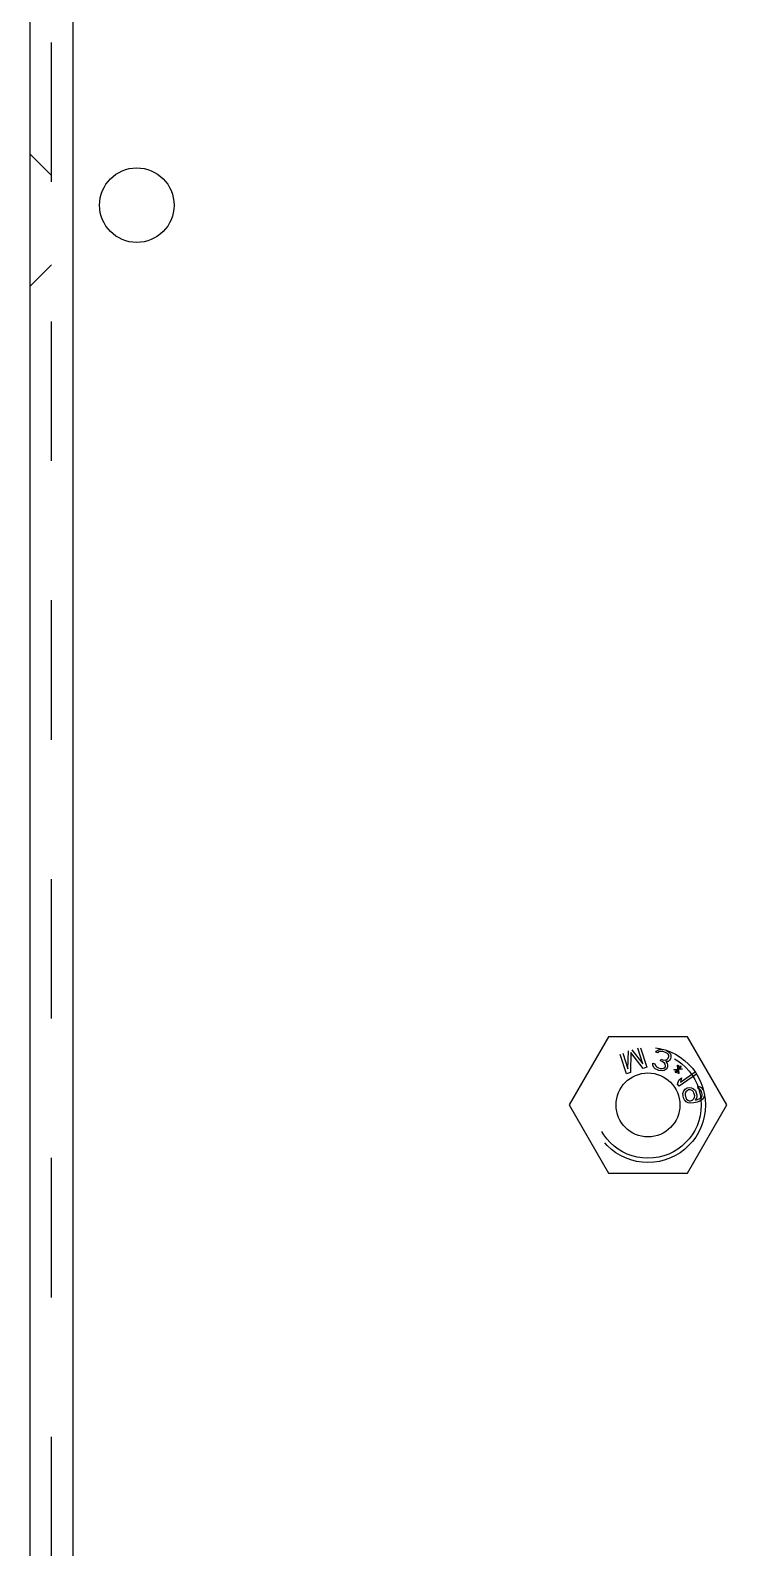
# Model space of a CAD drawing. Header units: millimetres. Extents: x 0 to 1189, y 25 to 866.
# Drawn here: x 699.5 to 732.2, y 412.2 to 483.4 of the extents above; entities that cross this region are included whole.
import ezdxf

# ---------------------------------------------------------------- set-up
doc = ezdxf.new("R2010")
doc.units = ezdxf.units.MM
doc.header["$LTSCALE"] = 65.395
doc.linetypes.add('HIDDEN', pattern=[0.2, 0.1, -0.1])
doc.layers.get('0').update_dxf_attribs({"linetype": 'CONTINUOUS'})
doc.layers.add('02___PRT_ALL_AXES', color=7, linetype='CONTINUOUS')
doc.layers.add('DEFAULT_2', color=8, linetype='HIDDEN')

msp = doc.modelspace()

# ---------------------------------------------------------------- linework, layer by layer
at = {"color": 3, "linetype": 'Continuous'}
for p, q in [((699.481, 345.466), (699.481, 601.766)), ((701.481, 600.766), (701.481, 346.466))]:
    msp.add_line(p, q, dxfattribs=at)
at = {"color": 7, "linetype": 'Continuous'}
for p, q in [((726.634, 436.166), (724.786, 432.966)), ((730.329, 436.166), (726.634, 436.166)), ((732.176, 432.966), (730.329, 436.166)), ((724.786, 432.966), (726.634, 429.766)), ((730.329, 429.766), (732.176, 432.966)), ((726.634, 429.766), (730.329, 429.766))]:
    msp.add_line(p, q, dxfattribs=at)
at = {"color": 3, "linetype": 'Continuous'}
for centre, radius in [((704.481, 475.166), 1.75), ((728.481, 432.966), 1.5)]:
    msp.add_circle(centre, radius, dxfattribs=at)
at = {"layer": '02___PRT_ALL_AXES', "color": 7, "linetype": 'Continuous'}
msp.add_circle((728.481, 432.966), 1.5, dxfattribs=at)
at = {"layer": 'DEFAULT_2', "color": 8, "linetype": 'HIDDEN'}
for p, q in [((700.481, 345.466), (700.481, 601.766)), ((700.481, 476.566), (699.481, 477.566)), ((700.481, 472.366), (699.481, 471.366)), ((727.721, 435.557), (728.242, 434.901)), ((728.242, 434.901), (728.005, 435.624)), ((728.131, 435.644), (728.427, 434.738)), ((728.881, 435.489), (728.94, 435.538)), ((728.94, 435.538), (729.012, 435.561)), ((729.012, 435.561), (729.104, 435.577)), ((729.104, 435.577), (729.184, 435.573)), ((727.477, 434.426), (727.18, 435.332)), ((727.293, 435.391), (727.53, 434.667)), ((727.53, 434.667), (727.562, 435.505)), ((727.674, 435.431), (727.655, 434.485)), ((728.249, 434.679), (727.674, 435.431)), ((728.702, 434.832), (728.707, 434.92)), ((728.757, 434.726), (728.702, 434.832)), ((728.707, 434.92), (728.807, 434.889)), ((728.807, 434.889), (728.828, 434.816)), ((728.828, 434.816), (728.875, 434.757)), ((728.843, 435.434), (728.881, 435.489)), ((728.942, 435.404), (728.843, 435.434)), ((728.974, 435.439), (728.942, 435.404)), ((729.027, 435.467), (728.974, 435.439)), ((729.073, 435.475), (729.027, 435.467)), ((729.068, 435.032), (729.093, 435.113)), ((729.148, 435.007), (729.068, 435.032)), ((729.179, 435.465), (729.073, 435.475)), ((729.093, 435.113), (729.173, 435.089)), ((729.255, 434.93), (729.148, 435.007)), ((729.173, 435.089), (729.298, 435.073)), ((729.298, 435.429), (729.179, 435.465)), ((729.282, 434.877), (729.255, 434.93)), ((729.297, 434.784), (729.282, 434.877)), ((729.392, 435.378), (729.298, 435.429)), ((729.298, 435.073), (729.371, 435.095)), ((729.432, 435.01), (729.32, 435)), ((729.32, 435), (729.381, 434.914)), ((729.354, 435.521), (729.423, 435.48)), ((729.371, 435.095), (729.435, 435.164)), ((729.381, 434.914), (729.402, 434.841)), ((729.425, 435.345), (729.392, 435.378)), ((729.402, 434.841), (729.397, 434.753)), ((729.423, 435.48), (729.49, 435.415)), ((729.453, 435.293), (729.425, 435.345)), ((729.49, 435.059), (729.432, 435.01)), ((729.435, 435.164), (729.46, 435.246)), ((729.46, 435.246), (729.453, 435.293)), ((729.49, 435.415), (729.537, 435.356)), ((729.535, 435.134), (729.49, 435.059)), ((729.56, 435.215), (729.535, 435.134)), ((729.537, 435.356), (729.559, 435.283)), ((729.559, 435.283), (729.56, 435.215)), ((729.871, 434.828), (729.901, 434.83)), ((729.882, 434.649), (729.871, 434.828)), ((729.901, 434.83), (729.91, 434.682)), ((727.655, 434.485), (727.477, 434.426)), ((728.427, 434.738), (728.249, 434.679)), ((728.824, 434.661), (728.757, 434.726)), ((728.958, 434.598), (728.824, 434.661)), ((728.875, 434.757), (728.969, 434.706)), ((728.997, 434.586), (728.958, 434.598)), ((728.969, 434.706), (729.048, 434.682)), ((729.143, 434.564), (728.997, 434.586)), ((729.048, 434.682), (729.154, 434.672)), ((729.235, 434.58), (729.143, 434.564)), ((729.154, 434.672), (729.226, 434.694)), ((729.226, 434.694), (729.285, 434.743)), ((729.34, 434.637), (729.235, 434.58)), ((729.285, 434.743), (729.297, 434.784)), ((729.385, 434.713), (729.34, 434.637)), ((729.397, 434.753), (729.385, 434.713)), ((729.704, 434.635), (729.882, 434.649)), ((729.706, 434.605), (729.704, 434.635)), ((729.854, 434.617), (729.706, 434.605)), ((729.757, 434.505), (729.854, 434.617)), ((729.788, 434.477), (729.757, 434.505)), ((729.886, 434.59), (729.788, 434.477)), ((729.872, 433.944), (729.922, 434.132)), ((729.895, 434.441), (729.886, 434.59)), ((729.924, 434.444), (729.895, 434.441)), ((729.91, 434.682), (730.008, 434.794)), ((730.092, 434.637), (729.914, 434.622)), ((729.914, 434.622), (729.924, 434.444)), ((729.922, 434.132), (730.061, 434.23)), ((730.039, 434.767), (729.941, 434.654)), ((729.941, 434.654), (730.09, 434.666)), ((730.759, 434.415), (729.944, 433.842)), ((730.008, 434.794), (730.039, 434.767)), ((730.011, 434.042), (730.69, 434.519)), ((730.061, 434.23), (730.011, 434.042)), ((730.09, 434.666), (730.092, 434.637)), ((729.944, 433.842), (729.872, 433.944)), ((730.124, 433.506), (730.164, 433.621)), ((730.126, 433.399), (730.124, 433.506)), ((730.149, 433.298), (730.126, 433.399)), ((730.164, 433.621), (730.233, 433.701)), ((730.233, 433.509), (730.226, 433.443)), ((730.226, 433.443), (730.257, 433.301)), ((730.233, 433.701), (730.328, 433.765)), ((730.26, 433.579), (730.233, 433.509)), ((730.314, 433.634), (730.26, 433.579)), ((730.371, 433.668), (730.314, 433.634)), ((730.328, 433.765), (730.411, 433.783)), ((730.413, 433.677), (730.371, 433.668)), ((730.411, 433.783), (730.524, 433.766)), ((730.48, 433.671), (730.413, 433.677)), ((730.551, 433.644), (730.48, 433.671)), ((730.524, 433.766), (730.621, 433.724)), ((730.606, 433.592), (730.551, 433.644)), ((730.641, 433.536), (730.606, 433.592)), ((730.621, 433.724), (730.706, 433.636)), ((730.673, 433.394), (730.641, 433.536)), ((730.666, 433.328), (730.673, 433.394)), ((730.706, 433.636), (730.749, 433.539)), ((730.749, 433.539), (730.772, 433.437)), ((730.772, 433.437), (730.774, 433.331)), ((730.837, 433.73), (730.814, 433.831)), ((730.814, 433.831), (730.881, 433.825)), ((730.909, 433.703), (730.837, 433.73)), ((730.881, 433.825), (730.978, 433.782)), ((730.964, 433.651), (730.909, 433.703)), ((730.998, 433.595), (730.964, 433.651)), ((730.978, 433.782), (731.063, 433.695)), ((730.991, 433.337), (731.019, 433.407)), ((731.026, 433.473), (730.998, 433.595)), ((731.019, 433.407), (731.026, 433.473)), ((731.063, 433.695), (731.106, 433.599)), ((731.127, 433.41), (731.087, 433.295)), ((731.125, 433.515), (731.127, 433.41)), ((730.193, 433.201), (730.149, 433.298)), ((730.278, 433.113), (730.193, 433.201)), ((730.257, 433.301), (730.292, 433.244)), ((730.374, 433.071), (730.278, 433.113)), ((730.292, 433.244), (730.347, 433.193)), ((730.347, 433.193), (730.418, 433.166)), ((730.487, 433.053), (730.374, 433.071)), ((730.418, 433.166), (730.485, 433.16)), ((730.485, 433.16), (730.527, 433.169)), ((730.637, 433.066), (730.487, 433.053)), ((730.527, 433.169), (730.585, 433.203)), ((730.585, 433.203), (730.638, 433.258)), ((730.783, 433.098), (730.637, 433.066)), ((730.638, 433.258), (730.666, 433.328)), ((730.774, 433.331), (730.718, 433.19)), ((730.718, 433.19), (730.76, 433.2)), ((730.76, 433.2), (730.88, 433.248)), ((730.923, 433.151), (730.783, 433.098)), ((730.88, 433.248), (730.938, 433.282)), ((731.018, 433.215), (730.923, 433.151)), ((730.938, 433.282), (730.991, 433.337)), ((731.087, 433.295), (731.018, 433.215))]:
    msp.add_line(p, q, dxfattribs=at)
for radius in [2.7, 2.5]:
    msp.add_circle((728.481, 432.966), radius, dxfattribs=at)

doc.saveas('drawing.dxf')
